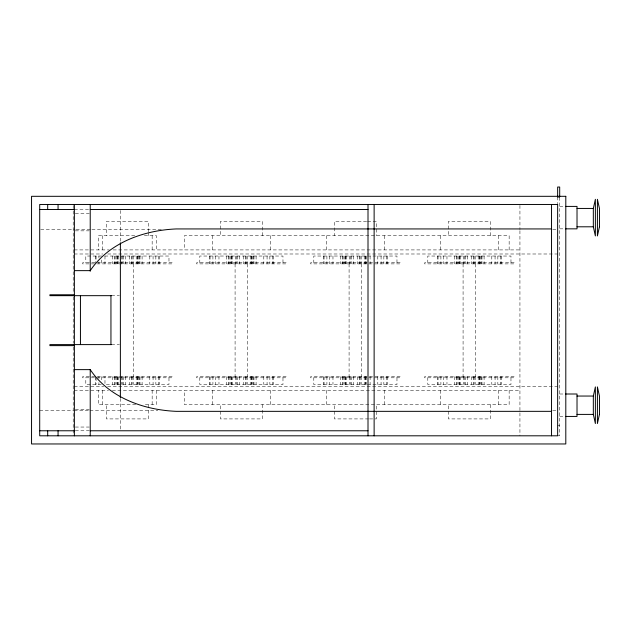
<?xml version="1.0" encoding="UTF-8"?>
<svg xmlns="http://www.w3.org/2000/svg" width="631" height="631" viewBox="0 0 631 631"><rect width="100%" height="100%" fill="white"/><g stroke="black" fill="none" stroke-linecap="round" stroke-linejoin="round"><path stroke-width="0.47" stroke-dasharray="3.15 2.37" d="M557.646 197.227L559.689 197.227M559.689 206.408L564.5 206.408M74.371 209.5L89.294 209.5M75.302 213.239L89.294 213.239M366.619 221.371L334.383 221.371L334.383 235.639M367.597 221.371L376.384 221.371L376.384 235.639M559.689 228.84L564.5 228.84M40.692 229.526L75.152 229.526M76.138 229.526L90.911 229.526M91.897 229.526L162.79 229.526M552.724 229.526L556.66 229.526M75.302 230.843L89.294 230.843M134.758 235.639L98.42 235.639L98.42 249.915M144.389 235.639L156.362 235.639L156.362 249.915M74.198 249.915L109.218 249.915M113.146 249.915L519.936 249.915M74.198 253.993L102.735 253.993M107.656 253.993L557.646 253.993M101.709 256.036L85.8 256.036L85.8 262.764M104.754 256.036L168.974 256.036L168.974 262.764M111.569 295.671L119.44 295.671M111.569 344.605L119.44 344.605M101.283 384.524L85.8 384.524L85.8 377.795M74.198 386.282L103.721 386.282M107.656 386.282L557.646 386.282M74.182 390.36L108.445 390.36M112.334 390.36L519.936 390.36M559.689 394.004L564.5 394.004M135.736 404.637L98.42 404.637L98.42 390.36M145.359 404.637L156.362 404.637L156.362 390.36M75.302 409.44L89.294 409.44M39.706 410.749L73.188 410.749M74.174 410.749L88.939 410.749M89.925 410.749L157.868 410.749M552.724 410.749L556.66 410.749M559.689 416.436L564.5 416.436M368.575 418.913L334.383 418.913L334.383 404.637M369.545 418.913L376.384 418.913L376.384 404.637M557.646 425.617L559.689 425.617M75.302 427.045L89.294 427.045M75.302 430.776L89.294 430.776M557.646 435.808L559.689 435.808L559.689 196.864M557.646 196.864L557.646 203.75M519.936 205.438L519.936 229.716M519.936 230.686L519.936 435.808M510.968 262.764L510.968 256.036L427.794 256.036L427.794 262.764M510.968 377.795L510.968 384.524L427.794 384.524L427.794 377.795M509.146 249.915L509.146 235.639L184.386 235.639L184.386 249.915M509.146 390.36L509.146 404.637L184.386 404.637L184.386 390.36M501.393 256.036L501.393 263.884M501.393 376.675L501.393 384.524M500.698 256.036L500.698 263.884M500.698 376.675L500.698 384.524M498.356 235.639L498.356 249.915M498.356 390.36L498.356 404.637M497.851 256.036L497.851 263.884M497.851 376.675L497.851 384.524M495.067 256.036L495.067 263.884M495.067 376.675L495.067 384.524M491.801 256.036L491.801 263.884M491.801 376.675L491.801 384.524M490.382 235.639L490.382 221.371L448.381 221.371L448.381 235.639M490.382 404.637L490.382 418.913L448.381 418.913L448.381 404.637M484.087 256.036L484.087 263.884M484.087 376.675L484.087 384.524M481.981 256.036L481.981 263.884M481.981 376.675L481.981 384.524M481.713 256.036L481.713 263.884M481.713 376.675L481.713 384.524M480.585 256.036L480.585 263.884M480.585 376.675L480.585 384.524M479.489 256.036L479.489 263.884M479.489 376.675L479.489 384.524M479.221 256.036L479.221 263.884M479.221 376.675L479.221 384.524M478.203 256.036L478.203 263.884M478.203 376.675L478.203 384.524M475.679 263.884L475.679 376.675M475.167 256.036L475.167 263.884M475.167 376.675L475.167 384.524M474.078 256.036L474.078 263.884M474.078 376.675L474.078 384.524M473.258 256.036L473.258 263.884M473.258 376.675L473.258 384.524M471.231 256.036L471.231 263.884M471.231 376.675L471.231 384.524M467.532 256.036L467.532 263.884M467.532 376.675L467.532 384.524M465.512 256.036L465.512 263.884M465.512 376.675L465.512 384.524M464.684 256.036L464.684 263.884M464.684 376.675L464.684 384.524M463.596 256.036L463.596 263.884M463.596 376.675L463.596 384.524M463.083 263.884L463.083 376.675M460.559 256.036L460.559 263.884M460.559 376.675L460.559 384.524M459.542 256.036L459.542 263.884M459.542 376.675L459.542 384.524M459.273 256.036L459.273 263.884M459.273 376.675L459.273 384.524M458.177 256.036L458.177 263.884M458.177 376.675L458.177 384.524M457.049 256.036L457.049 263.884M457.049 376.675L457.049 384.524M456.781 256.036L456.781 263.884M456.781 376.675L456.781 384.524M454.675 256.036L454.675 263.884M454.675 376.675L454.675 384.524M446.969 256.036L446.969 263.884M446.969 376.675L446.969 384.524M443.696 256.036L443.696 263.884M443.696 376.675L443.696 384.524M440.911 256.036L440.911 263.884M440.911 376.675L440.911 384.524M440.414 235.639L440.414 249.915M440.414 390.36L440.414 404.637M438.064 256.036L438.064 263.884M438.064 376.675L438.064 384.524M437.37 256.036L437.37 263.884M437.37 376.675L437.37 384.524M396.97 262.764L396.97 256.036L313.796 256.036L313.796 262.764M396.97 377.795L396.97 384.524L313.796 384.524L313.796 377.795M387.395 256.036L387.395 263.884M387.395 376.675L387.395 384.524M386.7 256.036L386.7 263.884M386.7 376.675L386.7 384.524M384.358 235.639L384.358 249.915M384.358 390.36L384.358 404.637M383.853 256.036L383.853 263.884M383.853 376.675L383.853 384.524M381.069 256.036L381.069 263.884M381.069 376.675L381.069 384.524M377.803 256.036L377.803 263.884M377.803 376.675L377.803 384.524M370.089 256.036L370.089 263.884M370.089 376.675L370.089 384.524M366.595 256.036L366.595 263.884M366.595 376.675L366.595 384.524M365.499 256.036L365.499 263.884M365.499 376.675L365.499 384.524M365.223 256.036L365.223 263.884M365.223 376.675L365.223 384.524M364.213 256.036L364.213 263.884M364.213 376.675L364.213 384.524M361.681 263.884L361.681 376.675M361.177 256.036L361.177 263.884M361.177 376.675L361.177 384.524M360.08 256.036L360.08 263.884M360.08 376.675L360.08 384.524M359.26 256.036L359.26 263.884M359.26 376.675L359.26 384.524M357.233 256.036L357.233 263.884M357.233 376.675L357.233 384.524M353.534 256.036L353.534 263.884M353.534 376.675L353.534 384.524M351.514 256.036L351.514 263.884M351.514 376.675L351.514 384.524M350.686 256.036L350.686 263.884M350.686 376.675L350.686 384.524M349.598 256.036L349.598 263.884M349.598 376.675L349.598 384.524M349.085 263.884L349.085 376.675M346.561 256.036L346.561 263.884M346.561 376.675L346.561 384.524M345.543 256.036L345.543 263.884M345.543 376.675L345.543 384.524M345.275 256.036L345.275 263.884M345.275 376.675L345.275 384.524M344.179 256.036L344.179 263.884M344.179 376.675L344.179 384.524M343.051 256.036L343.051 263.884M343.051 376.675L343.051 384.524M342.783 256.036L342.783 263.884M342.783 376.675L342.783 384.524M340.685 256.036L340.685 263.884M340.685 376.675L340.685 384.524M332.971 256.036L332.971 263.884M332.971 376.675L332.971 384.524M329.697 256.036L329.697 263.884M329.697 376.675L329.697 384.524M326.913 256.036L326.913 263.884M326.913 376.675L326.913 384.524M326.416 235.639L326.416 249.915M326.416 390.36L326.416 404.637M324.066 256.036L324.066 263.884M324.066 376.675L324.066 384.524M323.372 256.036L323.372 263.884M323.372 376.675L323.372 384.524M282.972 262.764L282.972 256.036L199.798 256.036L199.798 262.764M282.972 377.795L282.972 384.524L199.798 384.524L199.798 377.795M273.397 256.036L273.397 263.884M273.397 376.675L273.397 384.524M272.71 256.036L272.71 263.884M272.71 376.675L272.71 384.524M270.36 235.639L270.36 249.915M270.36 390.36L270.36 404.637M269.855 256.036L269.855 263.884M269.855 376.675L269.855 384.524M267.071 256.036L267.071 263.884M267.071 376.675L267.071 384.524M263.805 256.036L263.805 263.884M263.805 376.675L263.805 384.524M262.393 235.639L262.393 221.371L220.385 221.371L220.385 235.639M262.393 404.637L262.393 418.913L220.385 418.913L220.385 404.637M256.091 256.036L256.091 263.884M256.091 376.675L256.091 384.524M253.985 256.036L253.985 263.884M253.985 376.675L253.985 384.524M253.717 256.036L253.717 263.884M253.717 376.675L253.717 384.524M252.597 256.036L252.597 263.884M252.597 376.675L252.597 384.524M251.501 256.036L251.501 263.884M251.501 376.675L251.501 384.524M251.225 256.036L251.225 263.884M251.225 376.675L251.225 384.524M250.215 256.036L250.215 263.884M250.215 376.675L250.215 384.524M247.691 263.884L247.691 376.675M247.178 256.036L247.178 263.884M247.178 376.675L247.178 384.524M246.082 256.036L246.082 263.884M246.082 376.675L246.082 384.524M245.262 256.036L245.262 263.884M245.262 376.675L245.262 384.524M243.235 256.036L243.235 263.884M243.235 376.675L243.235 384.524M239.535 256.036L239.535 263.884M239.535 376.675L239.535 384.524M237.516 256.036L237.516 263.884M237.516 376.675L237.516 384.524M236.688 256.036L236.688 263.884M236.688 376.675L236.688 384.524M235.6 256.036L235.6 263.884M235.6 376.675L235.6 384.524M235.087 263.884L235.087 376.675M232.563 256.036L232.563 263.884M232.563 376.675L232.563 384.524M231.553 256.036L231.553 263.884M231.553 376.675L231.553 384.524M231.277 256.036L231.277 263.884M231.277 376.675L231.277 384.524M230.181 256.036L230.181 263.884M230.181 376.675L230.181 384.524M229.053 256.036L229.053 263.884M229.053 376.675L229.053 384.524M228.785 256.036L228.785 263.884M228.785 376.675L228.785 384.524M226.687 256.036L226.687 263.884M226.687 376.675L226.687 384.524M218.973 256.036L218.973 263.884M218.973 376.675L218.973 384.524M215.707 256.036L215.707 263.884M215.707 376.675L215.707 384.524M212.923 256.036L212.923 263.884M212.923 376.675L212.923 384.524M212.418 235.639L212.418 249.915M212.418 390.36L212.418 404.637M210.068 256.036L210.068 263.884M210.068 376.675L210.068 384.524M209.382 256.036L209.382 263.884M209.382 376.675L209.382 384.524M168.974 377.795L168.974 384.524L104.975 384.524L104.975 376.675M159.398 256.036L159.398 263.884M159.398 376.675L159.398 384.524M158.712 256.036L158.712 263.884M158.712 376.675L158.712 384.524M155.857 256.036L155.857 263.884M155.857 376.675L155.857 384.524M153.073 256.036L153.073 263.884M153.073 376.675L153.073 384.524M152.158 235.639L152.158 249.915M152.158 390.36L152.158 404.637M149.807 256.036L149.807 263.884M149.807 376.675L149.807 384.524M148.395 231.837L148.395 221.371L106.387 221.371L106.387 235.639M148.395 232.784L148.395 235.639M148.395 404.637L148.395 418.913L106.387 418.913L106.387 404.637M142.093 256.036L142.093 263.884M142.093 376.675L142.093 384.524M139.995 256.036L139.995 263.884M139.995 376.675L139.995 384.524M139.719 256.036L139.719 263.884M139.719 376.675L139.719 384.524M138.599 256.036L138.599 263.884M138.599 376.675L138.599 384.524M137.503 256.036L137.503 263.884M137.503 376.675L137.503 384.524M137.227 256.036L137.227 263.884M137.227 376.675L137.227 384.524M136.217 256.036L136.217 263.884M136.217 376.675L136.217 384.524M133.693 263.884L133.693 376.675M133.18 256.036L133.18 263.884M133.18 376.675L133.18 384.524M132.084 256.036L132.084 263.884M132.084 376.675L132.084 384.524M131.264 256.036L131.264 263.884M131.264 376.675L131.264 384.524M129.237 256.036L129.237 263.884M129.237 376.675L129.237 384.524M125.537 256.036L125.537 263.884M125.537 376.675L125.537 384.524M123.518 256.036L123.518 263.884M123.518 376.675L123.518 384.524M122.69 256.036L122.69 263.884M122.69 376.675L122.69 384.524M121.602 256.036L121.602 263.884M121.602 376.675L121.602 384.524M120.379 210.478L120.379 241.957M120.379 398.327L120.379 429.798M118.565 256.036L118.565 263.884M118.565 376.675L118.565 384.524M117.555 256.036L117.555 263.884M117.555 376.675L117.555 384.524M117.279 256.036L117.279 263.884M117.279 376.675L117.279 384.524M116.183 256.036L116.183 263.884M116.183 376.675L116.183 384.524M115.063 256.036L115.063 263.884M115.063 376.675L115.063 384.524M114.787 256.036L114.787 263.884M114.787 376.675L114.787 384.524M112.689 256.036L112.689 263.884M112.689 376.675L112.689 384.524M104.975 256.036L104.975 263.884M102.616 235.639L102.616 249.915M102.616 390.36L102.616 404.637M101.709 259.956L101.709 263.884M101.709 376.675L101.709 380.603M98.925 256.036L98.925 258M98.925 261.92L98.925 263.884M98.925 376.675L98.925 378.639M98.925 382.56L98.925 384.524M96.07 256.036L96.07 260.942M96.07 377.654L96.07 384.524M95.384 256.036L95.384 262.906M95.384 376.675L95.384 384.524M73.212 205.454L73.212 292.989M73.212 296.925L73.212 343.154M73.212 347.082L73.212 434.846M172.153 262.764L82.629 262.764L82.629 263.884L172.153 263.884L172.153 262.764M286.151 262.764L196.62 262.764L196.62 263.884L286.151 263.884L286.151 262.764M400.149 262.764L310.618 262.764L310.618 263.884L400.149 263.884L400.149 262.764M514.147 262.764L424.616 262.764L424.616 263.884L514.147 263.884L514.147 262.764M172.153 376.675L82.629 376.675L82.629 377.795L172.153 377.795L172.153 376.675M286.151 376.675L196.62 376.675L196.62 377.795L286.151 377.795L286.151 376.675M400.149 376.675L310.618 376.675L310.618 377.795L400.149 377.795L400.149 376.675M514.147 376.675L424.616 376.675L424.616 377.795L514.147 377.795L514.147 376.675"/><path stroke-width="0.95" d="M593.329 208.443L595.372 199.309L595.372 235.939L593.329 226.797L593.329 208.443L577.018 208.443M593.329 396.047L595.372 386.906L595.372 423.535L593.329 414.401L593.329 396.047L577.018 396.047M565.463 206.408L577.018 206.408L577.018 228.84L565.463 228.84M39.706 209.5L74.371 209.5M90.225 209.5L368.007 209.5M577.018 226.797L593.329 226.797M551.533 228.935L176.325 228.935C143.765 230.276 109.068 242.627 90.225 270.644L74.371 270.644M74.371 294.78L49.904 294.78L49.904 295.671L111.569 295.671M111.569 344.605L49.904 344.605L49.904 345.63L74.371 345.63M74.371 369.632L90.225 369.632C109.068 397.648 143.765 410.008 176.325 411.341L551.533 411.341M565.463 394.004L577.018 394.004L577.018 416.436L565.463 416.436M577.018 414.401L593.329 414.401M39.706 430.776L74.371 430.776M90.225 430.776L368.007 430.776M559.689 196.864L559.689 187.036L557.646 187.036L557.646 196.864M551.533 204.468L551.533 435.808M374.128 204.468L374.128 435.808M368.007 204.468L368.007 435.808M120.379 242.793L120.379 397.483M110.946 295.671L110.946 344.605M90.225 204.468L90.225 271.212M90.225 369.632L90.225 435.808M80.445 295.671L80.445 344.605M74.371 204.468L74.371 435.808M58.06 204.468L58.06 209.5M58.06 430.776L58.06 435.808M47.688 204.468L47.688 209.5M47.688 430.776L47.688 435.808M599.45 226.797L597.407 235.939L597.407 199.309L599.45 208.443L599.45 226.797M599.45 414.401L597.407 423.535L597.407 386.906L599.45 396.047L599.45 414.401M565.802 196.312L31.55 196.312L31.55 443.964L565.802 443.964L565.802 196.312M557.646 204.468L39.706 204.468L39.706 435.808L557.646 435.808L557.646 204.468"/></g></svg>
